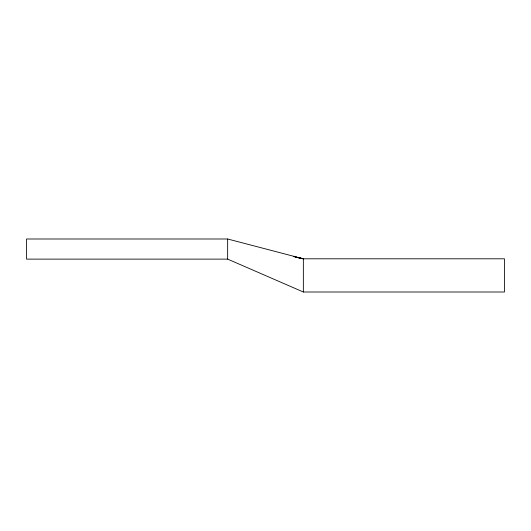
<?xml version="1.0" encoding="UTF-8"?>
<svg xmlns="http://www.w3.org/2000/svg" width="531" height="531" viewBox="0 0 531 531"><rect width="100%" height="100%" fill="white"/><g stroke="black" fill="none" stroke-linecap="round" stroke-linejoin="round"><path stroke-width="0.8" d="M293.689 256.639L303.354 258.803L227.646 238.996L26.55 238.996L26.55 259.115L227.646 259.115L303.354 292.004L504.45 292.004L504.45 258.803L303.354 258.803L295.302 257.024L303.354 258.803L303.354 292.004M227.646 238.996L227.646 259.115"/></g></svg>
